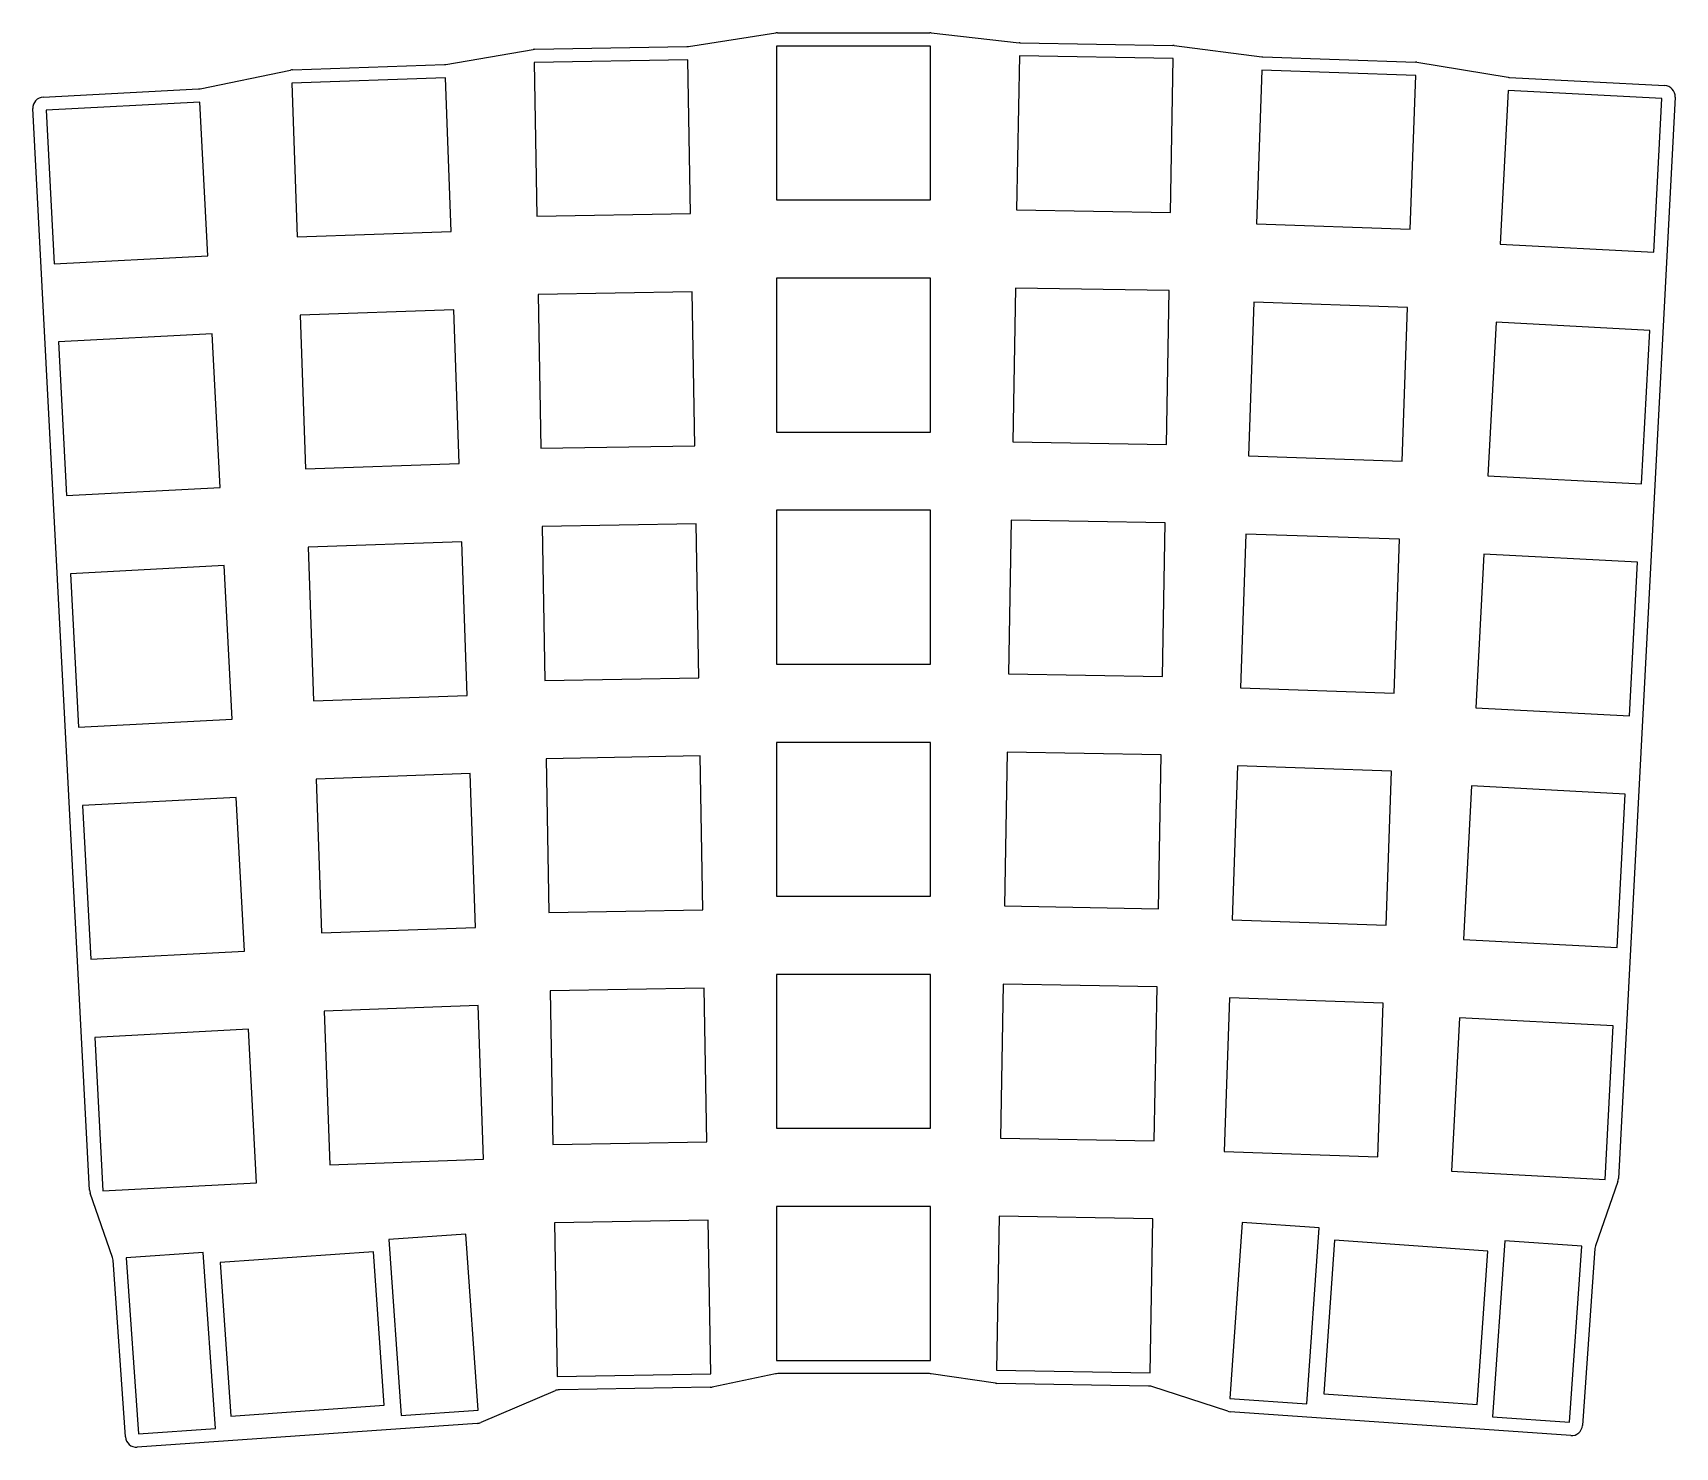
# Model space of a CAD drawing. Header units: millimetres. Extents: x 36 to 184, y -210 to -81.
import ezdxf

# ---------------------------------------------------------------- set-up
doc = ezdxf.new("R2010")
doc.units = ezdxf.units.MM

msp = doc.modelspace()

# ---------------------------------------------------------------- linework, layer by layer
at = {"linetype": 'CONTINUOUS'}
for p, q in [((95.03, -82.71), (102.95, -81.49)), ((103.1, -81.48), (116.92, -81.48)), ((117.03, -81.48), (125.01, -82.37)), ((73.05, -84.34), (80.94, -82.98)), ((81.1, -82.97), (94.9, -82.72)), ((116.98, -82.68), (103.03, -82.68)), ((103.03, -82.68), (103.03, -96.63)), ((116.98, -96.63), (116.98, -82.68)), ((125.1, -82.37), (138.95, -82.62)), ((139.06, -82.62), (147.02, -83.65)), ((50.75, -86.55), (58.96, -84.86)), ((59.13, -84.84), (72.91, -84.36)), ((94.99, -83.92), (81.04, -84.17)), ((81.04, -84.17), (81.28, -98.11)), ((95.23, -97.87), (94.99, -83.92)), ((125.04, -83.57), (124.79, -97.52)), ((138.99, -83.82), (125.04, -83.57)), ((138.74, -97.76), (138.99, -83.82)), ((147.03, -84.85), (146.54, -98.79)), ((160.97, -85.34), (147.03, -84.85)), ((147.12, -83.66), (160.95, -84.14)), ((161.07, -84.15), (169.36, -85.51)), ((73.02, -85.55), (59.08, -86.04)), ((59.08, -86.04), (59.57, -99.98)), ((73.51, -99.49), (73.02, -85.55)), ((160.48, -99.28), (160.97, -85.34)), ((169.47, -85.52), (183.54, -86.26)), ((36.54, -87.3), (50.6, -86.57)), ((50.74, -87.76), (36.81, -88.49)), ((51.47, -101.69), (50.74, -87.76)), ((169.35, -86.71), (168.62, -100.64)), ((183.28, -87.44), (169.35, -86.71)), ((184.49, -87.31), (179.35, -185.38)), ((182.55, -101.37), (183.28, -87.44)), ((40.74, -186.43), (35.6, -88.35)), ((36.81, -88.49), (37.54, -102.42)), ((103.03, -96.63), (116.98, -96.63)), ((81.28, -98.11), (95.23, -97.87)), ((124.79, -97.52), (138.74, -97.76)), ((59.57, -99.98), (73.51, -99.49)), ((146.54, -98.79), (160.48, -99.28)), ((168.62, -100.64), (182.55, -101.37)), ((37.54, -102.42), (51.47, -101.69)), ((116.98, -103.73), (103.03, -103.73)), ((103.03, -103.73), (103.03, -117.68)), ((116.98, -117.68), (116.98, -103.73)), ((95.36, -104.97), (81.41, -105.21)), ((81.41, -105.21), (81.65, -119.16)), ((95.6, -118.92), (95.36, -104.97)), ((124.67, -104.62), (124.43, -118.57)), ((138.62, -104.86), (124.67, -104.62)), ((138.37, -118.81), (138.62, -104.86)), ((73.76, -106.59), (59.82, -107.08)), ((59.82, -107.08), (60.3, -121.02)), ((74.25, -120.53), (73.76, -106.59)), ((146.29, -105.89), (145.81, -119.83)), ((160.23, -106.38), (146.29, -105.89)), ((159.75, -120.32), (160.23, -106.38)), ((168.25, -107.73), (167.52, -121.66)), ((182.18, -108.46), (168.25, -107.73)), ((181.45, -122.39), (182.18, -108.46)), ((51.84, -108.78), (37.91, -109.51)), ((37.91, -109.51), (38.64, -123.44)), ((52.57, -122.71), (51.84, -108.78)), ((81.65, -119.16), (95.6, -118.92)), ((103.03, -117.68), (116.98, -117.68)), ((124.43, -118.57), (138.37, -118.81)), ((60.3, -121.02), (74.25, -120.53)), ((145.81, -119.83), (159.75, -120.32)), ((167.52, -121.66), (181.45, -122.39)), ((38.64, -123.44), (52.57, -122.71)), ((116.98, -124.78), (103.03, -124.78)), ((103.03, -124.78), (103.03, -138.73)), ((116.98, -138.73), (116.98, -124.78)), ((95.72, -126.02), (81.78, -126.26)), ((81.78, -126.26), (82.02, -140.21)), ((95.97, -139.96), (95.72, -126.02)), ((124.3, -125.67), (124.06, -139.61)), ((138.25, -125.91), (124.3, -125.67)), ((138.01, -139.86), (138.25, -125.91)), ((74.49, -127.63), (60.55, -128.11)), ((74.98, -141.57), (74.49, -127.63)), ((145.56, -126.93), (145.07, -140.87)), ((159.5, -127.41), (145.56, -126.93)), ((159.01, -141.36), (159.5, -127.41)), ((60.55, -128.11), (61.04, -142.05)), ((167.15, -128.76), (166.42, -142.69)), ((181.08, -129.49), (167.15, -128.76)), ((180.35, -143.42), (181.08, -129.49)), ((52.94, -129.8), (39.01, -130.53)), ((39.01, -130.53), (39.74, -144.46)), ((53.67, -143.73), (52.94, -129.8)), ((103.03, -138.73), (116.98, -138.73)), ((124.06, -139.61), (138.01, -139.86)), ((82.02, -140.21), (95.97, -139.96)), ((145.07, -140.87), (159.01, -141.36)), ((61.04, -142.05), (74.98, -141.57)), ((166.42, -142.69), (180.35, -143.42)), ((39.74, -144.46), (53.67, -143.73)), ((116.98, -145.83), (103.03, -145.83)), ((103.03, -145.83), (103.03, -159.78)), ((116.98, -159.78), (116.98, -145.83)), ((96.09, -147.06), (82.14, -147.31)), ((82.14, -147.31), (82.39, -161.25)), ((96.33, -161.01), (96.09, -147.06)), ((123.94, -146.71), (123.69, -160.66)), ((137.88, -146.96), (123.94, -146.71)), ((137.64, -160.91), (137.88, -146.96)), ((75.23, -148.66), (61.29, -149.15)), ((75.72, -162.61), (75.23, -148.66)), ((144.82, -147.96), (144.34, -161.91)), ((158.77, -148.45), (144.82, -147.96)), ((158.28, -162.39), (158.77, -148.45)), ((61.29, -149.15), (61.77, -163.09)), ((166.04, -149.78), (165.31, -163.71)), ((179.97, -150.51), (166.04, -149.78)), ((54.04, -150.82), (40.11, -151.55)), ((40.11, -151.55), (40.84, -165.49)), ((54.77, -164.76), (54.04, -150.82)), ((179.24, -164.44), (179.97, -150.51)), ((103.03, -159.78), (116.98, -159.78)), ((123.69, -160.66), (137.64, -160.91)), ((82.39, -161.25), (96.33, -161.01)), ((144.34, -161.91), (158.28, -162.39)), ((61.77, -163.09), (75.72, -162.61)), ((165.31, -163.71), (179.24, -164.44)), ((40.84, -165.49), (54.77, -164.76)), ((96.46, -168.11), (82.51, -168.35)), ((96.7, -182.06), (96.46, -168.11)), ((116.98, -166.88), (103.03, -166.88)), ((103.03, -166.88), (103.03, -180.83)), ((116.98, -180.83), (116.98, -166.88)), ((123.57, -167.76), (123.32, -181.71)), ((137.52, -168), (123.57, -167.76)), ((137.27, -181.95), (137.52, -168)), ((75.96, -169.7), (62.02, -170.19)), ((76.45, -183.64), (75.96, -169.7)), ((82.51, -168.35), (82.75, -182.3)), ((144.09, -169), (143.6, -182.94)), ((158.03, -169.49), (144.09, -169)), ((157.54, -183.43), (158.03, -169.49)), ((62.02, -170.19), (62.51, -184.13)), ((164.94, -170.8), (164.21, -184.73)), ((178.87, -171.53), (164.94, -170.8)), ((55.14, -171.85), (41.21, -172.58)), ((41.21, -172.58), (41.94, -186.51)), ((55.87, -185.78), (55.14, -171.85)), ((178.14, -185.46), (178.87, -171.53)), ((103.03, -180.83), (116.98, -180.83)), ((82.75, -182.3), (96.7, -182.06)), ((123.32, -181.71), (137.27, -181.95)), ((143.6, -182.94), (157.54, -183.43)), ((62.51, -184.13), (76.45, -183.64)), ((41.94, -186.51), (55.87, -185.78)), ((164.21, -184.73), (178.14, -185.46)), ((179.29, -185.66), (177.27, -191.48)), ((42.82, -192.53), (40.79, -186.7)), ((116.98, -187.93), (103.03, -187.93)), ((103.03, -187.93), (103.03, -201.88)), ((116.98, -201.88), (116.98, -187.93)), ((123.2, -188.81), (122.96, -202.76)), ((137.15, -189.05), (123.2, -188.81)), ((136.9, -203), (137.15, -189.05)), ((74.85, -190.42), (67.86, -190.91)), ((75.96, -206.38), (74.85, -190.42)), ((96.83, -189.16), (82.88, -189.4)), ((82.88, -189.4), (83.12, -203.35)), ((97.07, -203.11), (96.83, -189.16)), ((145.24, -189.37), (144.12, -205.33)), ((152.22, -189.86), (145.24, -189.37)), ((151.11, -205.82), (152.22, -189.86)), ((66.48, -192.03), (52.57, -193)), ((67.46, -205.95), (66.48, -192.03)), ((67.86, -190.91), (68.98, -206.87)), ((153.6, -190.98), (152.63, -204.9)), ((167.52, -191.96), (153.6, -190.98)), ((166.55, -205.87), (167.52, -191.96)), ((169.04, -191.03), (167.93, -207)), ((176.02, -191.52), (169.04, -191.03)), ((174.91, -207.48), (176.02, -191.52)), ((177.21, -191.74), (176.09, -207.77)), ((43.99, -208.82), (42.87, -192.79)), ((51.04, -192.08), (44.06, -192.57)), ((44.06, -192.57), (45.18, -208.53)), ((52.16, -208.04), (51.04, -192.08)), ((52.57, -193), (53.54, -206.92)), ((103.03, -201.88), (116.98, -201.88)), ((83.12, -203.35), (97.07, -203.11)), ((102.93, -203.1), (97.18, -204.29)), ((116.9, -203.08), (103.13, -203.08)), ((122.87, -203.95), (117.05, -203.09)), ((122.96, -202.76), (136.9, -203)), ((136.73, -204.2), (123, -203.96)), ((82.96, -204.63), (76.2, -207.51)), ((97, -204.31), (83.34, -204.54)), ((143.92, -206.49), (137.03, -204.24)), ((144.12, -205.33), (151.11, -205.82)), ((152.63, -204.9), (166.55, -205.87)), ((53.54, -206.92), (67.46, -205.95)), ((68.98, -206.87), (75.96, -206.38)), ((175.02, -208.7), (144.16, -206.54)), ((75.88, -207.59), (45.06, -209.74)), ((45.18, -208.53), (52.16, -208.04)), ((167.93, -207), (174.91, -207.48))]:
    msp.add_line(p, q, dxfattribs=at)
for centre, start, end in [((103.1, -82.48), 90, 98.783), ((116.92, -82.48), 83.6759, 90), ((81.11, -83.97), 91, 99.783), ((94.88, -81.72), 271, 278.783), ((125.12, -81.37), 263.6759, 269), ((138.93, -83.62), 82.6759, 89), ((59.16, -85.84), 92, 101.6346), ((72.88, -83.36), 272, 279.783), ((147.15, -82.66), 262.6759, 268), ((160.91, -85.14), 80.7103, 88), ((169.52, -84.52), 260.7103, 267), ((183.49, -87.25), 357, 87), ((36.59, -88.3), 93, 183), ((50.55, -85.57), 273, 281.6346), ((178.35, -185.33), 340.7923, 357), ((41.73, -186.37), 183, 199.2077), ((178.21, -191.81), 160.7923, 176), ((41.88, -192.86), 4, 19.2077), ((103.13, -204.08), 90, 101.6733), ((116.9, -204.08), 81.6267, 90), ((123.02, -202.96), 261.6267, 269), ((83.35, -205.54), 91, 113.1091), ((96.98, -203.31), 271, 281.6733), ((136.72, -205.2), 71.964, 89), ((144.23, -205.54), 251.964, 266), ((75.81, -206.59), 274, 293.1091), ((175.09, -207.7), 266, 356), ((44.99, -208.75), 184, 274)]:
    msp.add_arc(centre, 1, start, end, dxfattribs=at)

doc.saveas('drawing.dxf')
